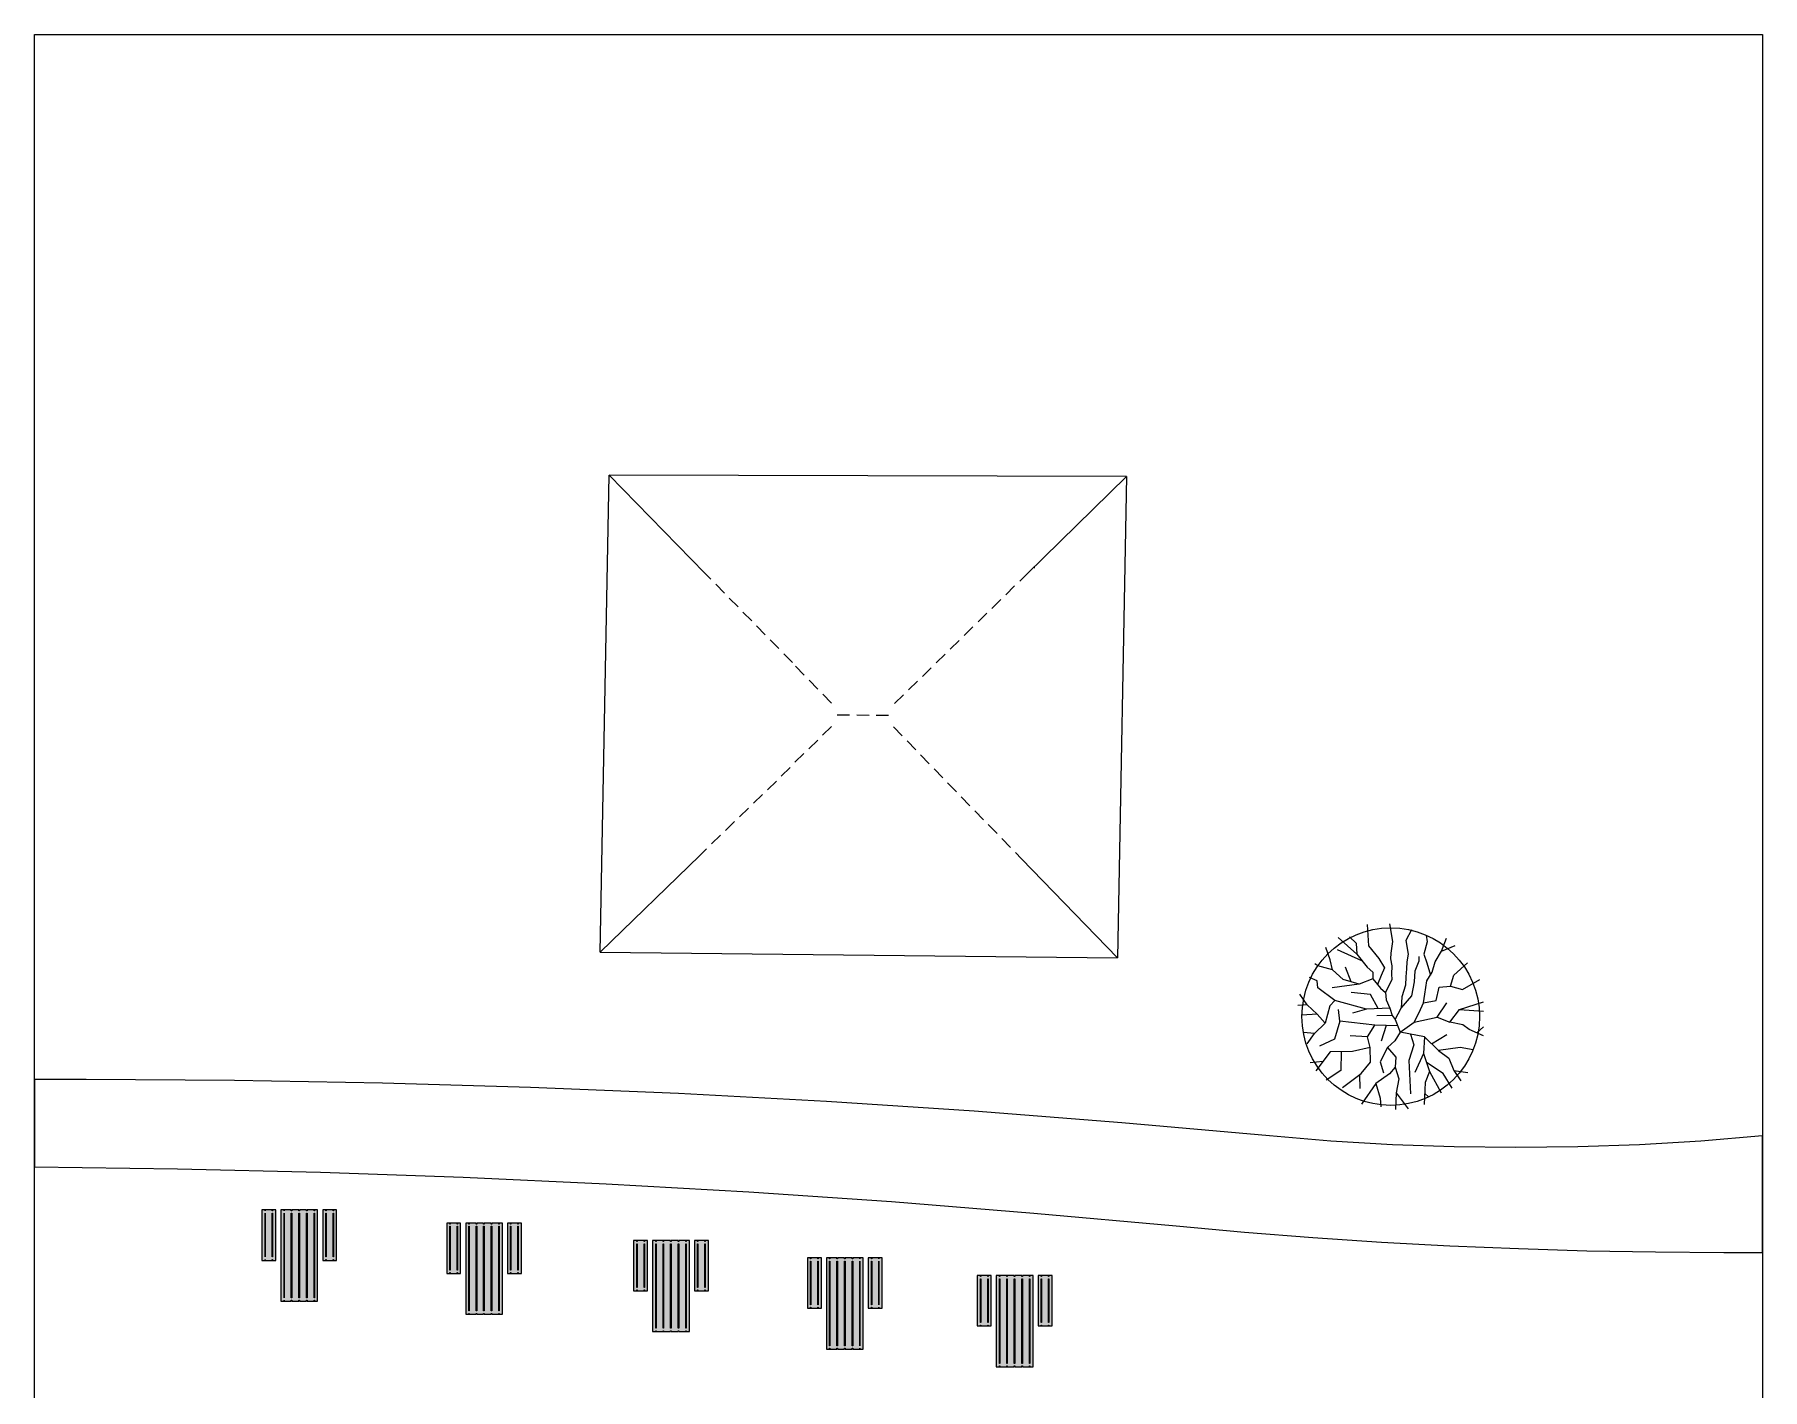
# Model space of a CAD drawing. Header units: millimetres. Extents: x 0 to 673989, y 0 to 383369.
# Drawn here: x 329202 to 342844, y 182240 to 192933 of the extents above; entities that cross this region are included whole.
import ezdxf

# ---------------------------------------------------------------- set-up
doc = ezdxf.new("R2010")
doc.units = ezdxf.units.MM
doc.header["$LTSCALE"] = 500
doc.layers.add('meble', color=5, linetype='Continuous', lineweight=80)
doc.layers.add('teren', color=2, linetype='Continuous')

msp = doc.modelspace()

# ---------------------------------------------------------------- hatches: boundary and pattern name
at = {"layer": 'meble', "lineweight": 25, "true_color": 0xffffff, "transparency": 33554559}
msp.add_hatch(color=7, dxfattribs=at).paths.add_polyline_path([(337095, 188727), (337098, 188725), (337098, 188725), (337098, 188726), (337099, 188726)])
h = msp.add_hatch(color=7, dxfattribs=at)
h.paths.add_polyline_path([(331107, 183656), (331082, 183656), (331082, 183648), (331079, 183648), (331079, 183656), (331024, 183656), (331024, 183648), (331022, 183648), (331022, 183656), (330997, 183656), (330997, 183258), (331022, 183258), (331022, 183266), (331024, 183266), (331024, 183258), (331079, 183258), (331079, 183266), (331082, 183266), (331082, 183258), (331107, 183258)], flags=0)
h.paths.add_polyline_path([(331079, 183630), (331082, 183630), (331082, 183285), (331079, 183285)], flags=0)
h.paths.add_polyline_path([(331022, 183630), (331024, 183630), (331024, 183285), (331022, 183285)], flags=0)
h = msp.add_hatch(color=7, dxfattribs=at)
h.paths.add_polyline_path([(331437, 183656), (331412, 183656), (331412, 183648), (331409, 183648), (331409, 183656), (331354, 183656), (331354, 183648), (331349, 183648), (331349, 183656), (331294, 183656), (331294, 183648), (331289, 183648), (331289, 183656), (331234, 183656), (331234, 183648), (331229, 183648), (331229, 183656), (331174, 183656), (331174, 183648), (331172, 183648), (331172, 183656), (331147, 183656), (331147, 182936), (331172, 182936), (331172, 182943), (331174, 182943), (331174, 182936), (331229, 182936), (331229, 182943), (331234, 182943), (331234, 182936), (331289, 182936), (331289, 182943), (331294, 182943), (331294, 182936), (331349, 182936), (331349, 182943), (331354, 182943), (331354, 182936), (331409, 182936), (331409, 182943), (331412, 182943), (331412, 182936), (331437, 182936)], flags=0)
h.paths.add_polyline_path([(331409, 183630), (331412, 183630), (331412, 182962), (331409, 182962)], flags=0)
h.paths.add_polyline_path([(331349, 183630), (331354, 183630), (331354, 182962), (331349, 182962)], flags=0)
h.paths.add_polyline_path([(331289, 183630), (331294, 183630), (331294, 182962), (331289, 182962)], flags=0)
h.paths.add_polyline_path([(331229, 183630), (331234, 183630), (331234, 182962), (331229, 182962)], flags=0)
h.paths.add_polyline_path([(331172, 183630), (331174, 183630), (331174, 182962), (331172, 182962)], flags=0)
h = msp.add_hatch(color=7, dxfattribs=at)
h.paths.add_polyline_path([(331477, 183656), (331477, 183258), (331502, 183258), (331502, 183266), (331504, 183266), (331504, 183258), (331559, 183258), (331559, 183266), (331562, 183266), (331562, 183258), (331587, 183258), (331587, 183656), (331562, 183656), (331562, 183648), (331559, 183648), (331559, 183656), (331504, 183656), (331504, 183648), (331502, 183648), (331502, 183656)], flags=0)
h.paths.add_polyline_path([(331504, 183630), (331504, 183285), (331502, 183285), (331502, 183630)], flags=0)
h.paths.add_polyline_path([(331562, 183630), (331562, 183285), (331559, 183285), (331559, 183630)], flags=0)
h = msp.add_hatch(color=7, dxfattribs=at)
h.paths.add_polyline_path([(332566, 183553), (332541, 183553), (332541, 183545), (332538, 183545), (332538, 183553), (332483, 183553), (332483, 183545), (332481, 183545), (332481, 183553), (332456, 183553), (332456, 183155), (332481, 183155), (332481, 183163), (332483, 183163), (332483, 183155), (332538, 183155), (332538, 183163), (332541, 183163), (332541, 183155), (332566, 183155)], flags=0)
h.paths.add_polyline_path([(332538, 183527), (332541, 183527), (332541, 183182), (332538, 183182)], flags=0)
h.paths.add_polyline_path([(332481, 183527), (332483, 183527), (332483, 183182), (332481, 183182)], flags=0)
h = msp.add_hatch(color=7, dxfattribs=at)
h.paths.add_polyline_path([(332896, 183553), (332871, 183553), (332871, 183545), (332868, 183545), (332868, 183553), (332813, 183553), (332813, 183545), (332808, 183545), (332808, 183553), (332753, 183553), (332753, 183545), (332748, 183545), (332748, 183553), (332693, 183553), (332693, 183545), (332688, 183545), (332688, 183553), (332633, 183553), (332633, 183545), (332631, 183545), (332631, 183553), (332606, 183553), (332606, 182833), (332631, 182833), (332631, 182840), (332633, 182840), (332633, 182833), (332688, 182833), (332688, 182840), (332693, 182840), (332693, 182833), (332748, 182833), (332748, 182840), (332753, 182840), (332753, 182833), (332808, 182833), (332808, 182840), (332813, 182840), (332813, 182833), (332868, 182833), (332868, 182840), (332871, 182840), (332871, 182833), (332896, 182833)], flags=0)
h.paths.add_polyline_path([(332868, 183527), (332871, 183527), (332871, 182859), (332868, 182859)], flags=0)
h.paths.add_polyline_path([(332808, 183527), (332813, 183527), (332813, 182859), (332808, 182859)], flags=0)
h.paths.add_polyline_path([(332748, 183527), (332753, 183527), (332753, 182859), (332748, 182859)], flags=0)
h.paths.add_polyline_path([(332688, 183527), (332693, 183527), (332693, 182859), (332688, 182859)], flags=0)
h.paths.add_polyline_path([(332631, 183527), (332633, 183527), (332633, 182859), (332631, 182859)], flags=0)
h = msp.add_hatch(color=7, dxfattribs=at)
h.paths.add_polyline_path([(332936, 183553), (332936, 183155), (332961, 183155), (332961, 183163), (332963, 183163), (332963, 183155), (333018, 183155), (333018, 183163), (333021, 183163), (333021, 183155), (333046, 183155), (333046, 183553), (333021, 183553), (333021, 183545), (333018, 183545), (333018, 183553), (332963, 183553), (332963, 183545), (332961, 183545), (332961, 183553)], flags=0)
h.paths.add_polyline_path([(332963, 183527), (332963, 183182), (332961, 183182), (332961, 183527)], flags=0)
h.paths.add_polyline_path([(333021, 183527), (333021, 183182), (333018, 183182), (333018, 183527)], flags=0)
h = msp.add_hatch(color=7, dxfattribs=at)
h.paths.add_polyline_path([(334042, 183416), (334017, 183416), (334017, 183408), (334014, 183408), (334014, 183416), (333959, 183416), (333959, 183408), (333957, 183408), (333957, 183416), (333932, 183416), (333932, 183018), (333957, 183018), (333957, 183026), (333959, 183026), (333959, 183018), (334014, 183018), (334014, 183026), (334017, 183026), (334017, 183018), (334042, 183018)], flags=0)
h.paths.add_polyline_path([(334014, 183389), (334017, 183389), (334017, 183044), (334014, 183044)], flags=0)
h.paths.add_polyline_path([(333957, 183389), (333959, 183389), (333959, 183044), (333957, 183044)], flags=0)
h = msp.add_hatch(color=7, dxfattribs=at)
h.paths.add_polyline_path([(334372, 183416), (334347, 183416), (334347, 183408), (334344, 183408), (334344, 183416), (334289, 183416), (334289, 183408), (334284, 183408), (334284, 183416), (334229, 183416), (334229, 183408), (334224, 183408), (334224, 183416), (334169, 183416), (334169, 183408), (334164, 183408), (334164, 183416), (334109, 183416), (334109, 183408), (334107, 183408), (334107, 183416), (334082, 183416), (334082, 182696), (334107, 182696), (334107, 182703), (334109, 182703), (334109, 182696), (334164, 182696), (334164, 182703), (334169, 182703), (334169, 182696), (334224, 182696), (334224, 182703), (334229, 182703), (334229, 182696), (334284, 182696), (334284, 182703), (334289, 182703), (334289, 182696), (334344, 182696), (334344, 182703), (334347, 182703), (334347, 182696), (334372, 182696)], flags=0)
h.paths.add_polyline_path([(334344, 183389), (334347, 183389), (334347, 182722), (334344, 182722)], flags=0)
h.paths.add_polyline_path([(334284, 183389), (334289, 183389), (334289, 182722), (334284, 182722)], flags=0)
h.paths.add_polyline_path([(334224, 183389), (334229, 183389), (334229, 182722), (334224, 182722)], flags=0)
h.paths.add_polyline_path([(334164, 183389), (334169, 183389), (334169, 182722), (334164, 182722)], flags=0)
h.paths.add_polyline_path([(334107, 183389), (334109, 183389), (334109, 182722), (334107, 182722)], flags=0)
h = msp.add_hatch(color=7, dxfattribs=at)
h.paths.add_polyline_path([(334412, 183416), (334412, 183018), (334437, 183018), (334437, 183026), (334439, 183026), (334439, 183018), (334494, 183018), (334494, 183026), (334497, 183026), (334497, 183018), (334522, 183018), (334522, 183416), (334497, 183416), (334497, 183408), (334494, 183408), (334494, 183416), (334439, 183416), (334439, 183408), (334437, 183408), (334437, 183416)], flags=0)
h.paths.add_polyline_path([(334439, 183389), (334439, 183044), (334437, 183044), (334437, 183389)], flags=0)
h.paths.add_polyline_path([(334497, 183389), (334497, 183044), (334494, 183044), (334494, 183389)], flags=0)
h = msp.add_hatch(color=7, dxfattribs=at)
h.paths.add_polyline_path([(335414, 183278), (335389, 183278), (335389, 183271), (335387, 183271), (335387, 183278), (335332, 183278), (335332, 183271), (335329, 183271), (335329, 183278), (335304, 183278), (335304, 182881), (335329, 182881), (335329, 182888), (335332, 182888), (335332, 182881), (335387, 182881), (335387, 182888), (335389, 182888), (335389, 182881), (335414, 182881)], flags=0)
h.paths.add_polyline_path([(335387, 183252), (335389, 183252), (335389, 182907), (335387, 182907)], flags=0)
h.paths.add_polyline_path([(335329, 183252), (335332, 183252), (335332, 182907), (335329, 182907)], flags=0)
h = msp.add_hatch(color=7, dxfattribs=at)
h.paths.add_polyline_path([(335744, 183278), (335719, 183278), (335719, 183271), (335717, 183271), (335717, 183278), (335662, 183278), (335662, 183271), (335657, 183271), (335657, 183278), (335602, 183278), (335602, 183271), (335597, 183271), (335597, 183278), (335542, 183278), (335542, 183271), (335537, 183271), (335537, 183278), (335482, 183278), (335482, 183271), (335479, 183271), (335479, 183278), (335454, 183278), (335454, 182558), (335479, 182558), (335479, 182566), (335482, 182566), (335482, 182558), (335537, 182558), (335537, 182566), (335542, 182566), (335542, 182558), (335597, 182558), (335597, 182566), (335602, 182566), (335602, 182558), (335657, 182558), (335657, 182566), (335662, 182566), (335662, 182558), (335717, 182558), (335717, 182566), (335719, 182566), (335719, 182558), (335744, 182558)], flags=0)
h.paths.add_polyline_path([(335717, 183252), (335719, 183252), (335719, 182585), (335717, 182585)], flags=0)
h.paths.add_polyline_path([(335657, 183252), (335662, 183252), (335662, 182585), (335657, 182585)], flags=0)
h.paths.add_polyline_path([(335597, 183252), (335602, 183252), (335602, 182585), (335597, 182585)], flags=0)
h.paths.add_polyline_path([(335537, 183252), (335542, 183252), (335542, 182585), (335537, 182585)], flags=0)
h.paths.add_polyline_path([(335479, 183252), (335482, 183252), (335482, 182585), (335479, 182585)], flags=0)
h = msp.add_hatch(color=7, dxfattribs=at)
h.paths.add_polyline_path([(335784, 183278), (335784, 182881), (335809, 182881), (335809, 182888), (335812, 182888), (335812, 182881), (335867, 182881), (335867, 182888), (335869, 182888), (335869, 182881), (335894, 182881), (335894, 183278), (335869, 183278), (335869, 183271), (335867, 183271), (335867, 183278), (335812, 183278), (335812, 183271), (335809, 183271), (335809, 183278)], flags=0)
h.paths.add_polyline_path([(335812, 183252), (335812, 182907), (335809, 182907), (335809, 183252)], flags=0)
h.paths.add_polyline_path([(335869, 183252), (335869, 182907), (335867, 182907), (335867, 183252)], flags=0)
h = msp.add_hatch(color=7, dxfattribs=at)
h.paths.add_polyline_path([(336755, 183138), (336730, 183138), (336730, 183131), (336727, 183131), (336727, 183138), (336672, 183138), (336672, 183131), (336670, 183131), (336670, 183138), (336645, 183138), (336645, 182741), (336670, 182741), (336670, 182748), (336672, 182748), (336672, 182741), (336727, 182741), (336727, 182748), (336730, 182748), (336730, 182741), (336755, 182741)], flags=0)
h.paths.add_polyline_path([(336727, 183112), (336730, 183112), (336730, 182767), (336727, 182767)], flags=0)
h.paths.add_polyline_path([(336670, 183112), (336672, 183112), (336672, 182767), (336670, 182767)], flags=0)
h = msp.add_hatch(color=7, dxfattribs=at)
h.paths.add_polyline_path([(337085, 183138), (337060, 183138), (337060, 183131), (337057, 183131), (337057, 183138), (337002, 183138), (337002, 183131), (336997, 183131), (336997, 183138), (336942, 183138), (336942, 183131), (336937, 183131), (336937, 183138), (336882, 183138), (336882, 183131), (336877, 183131), (336877, 183138), (336822, 183138), (336822, 183131), (336820, 183131), (336820, 183138), (336795, 183138), (336795, 182418), (336820, 182418), (336820, 182426), (336822, 182426), (336822, 182418), (336877, 182418), (336877, 182426), (336882, 182426), (336882, 182418), (336937, 182418), (336937, 182426), (336942, 182426), (336942, 182418), (336997, 182418), (336997, 182426), (337002, 182426), (337002, 182418), (337057, 182418), (337057, 182426), (337060, 182426), (337060, 182418), (337085, 182418)], flags=0)
h.paths.add_polyline_path([(337057, 183112), (337060, 183112), (337060, 182445), (337057, 182445)], flags=0)
h.paths.add_polyline_path([(336997, 183112), (337002, 183112), (337002, 182445), (336997, 182445)], flags=0)
h.paths.add_polyline_path([(336937, 183112), (336942, 183112), (336942, 182445), (336937, 182445)], flags=0)
h.paths.add_polyline_path([(336877, 183112), (336882, 183112), (336882, 182445), (336877, 182445)], flags=0)
h.paths.add_polyline_path([(336820, 183112), (336822, 183112), (336822, 182445), (336820, 182445)], flags=0)
h = msp.add_hatch(color=7, dxfattribs=at)
h.paths.add_polyline_path([(337125, 183138), (337125, 182741), (337150, 182741), (337150, 182748), (337152, 182748), (337152, 182741), (337207, 182741), (337207, 182748), (337210, 182748), (337210, 182741), (337235, 182741), (337235, 183138), (337210, 183138), (337210, 183131), (337207, 183131), (337207, 183138), (337152, 183138), (337152, 183131), (337150, 183131), (337150, 183138)], flags=0)
h.paths.add_polyline_path([(337152, 183112), (337152, 182767), (337150, 182767), (337150, 183112)], flags=0)
h.paths.add_polyline_path([(337210, 183112), (337210, 182767), (337207, 182767), (337207, 183112)], flags=0)

# ---------------------------------------------------------------- linework, layer by layer
at = {"layer": 'meble', "lineweight": 9}
for points in [[(333669, 185692), (333738, 189455)], [(336980, 188619), (337037, 188675), (337822, 189444), (333738, 189455), (334495, 188681), (334541, 188634)], [(337822, 189444), (337752, 185646)], [(337095, 188727), (337099, 188726)], [(334649, 188524), (334580, 188595)], [(336870, 188512), (336940, 188581)], [(334756, 188415), (334687, 188485)], [(336760, 188404), (336831, 188473)], [(334864, 188305), (334795, 188375)], [(334971, 188195), (334902, 188266)], [(336541, 188189), (336611, 188258)], [(336651, 188297), (336721, 188366)], [(335078, 188086), (335009, 188156)], [(336431, 188082), (336501, 188151)], [(335186, 187976), (335117, 188046)], [(336321, 187975), (336392, 188043)], [(335279, 187876), (335210, 187947)], [(336212, 187867), (336282, 187936)], [(335387, 187767), (335318, 187837)], [(335494, 187657), (335425, 187727)], [(335992, 187652), (336063, 187721)], [(336102, 187760), (336172, 187829)], [(335495, 187472), (335424, 187403)], [(335637, 187561), (335539, 187561)], [(335791, 187559), (335693, 187560)], [(335944, 187558), (335846, 187559)], [(336052, 187397), (335984, 187468)], [(335385, 187365), (335314, 187296)], [(336159, 187287), (336091, 187358)], [(335275, 187258), (335204, 187190)], [(336266, 187177), (336197, 187248)], [(335059, 187041), (334988, 186973)], [(335169, 187148), (335098, 187080)], [(336373, 187067), (336304, 187137)], [(336480, 186957), (336411, 187027)], [(334949, 186935), (334878, 186866)], [(336587, 186846), (336518, 186917)], [(334838, 186828), (334768, 186759)], [(336694, 186736), (336625, 186807)], [(336664, 186786), (336664, 186786)], [(334618, 186614), (334547, 186545)], [(334728, 186721), (334658, 186652)], [(336801, 186626), (336732, 186697)], [(334508, 186507), (334454, 186454), (333669, 185692), (337752, 185646), (336995, 186426), (336946, 186476)], [(336908, 186516), (336839, 186587)], [(339641, 185675), (339494, 185807)], [(339584, 185812), (339637, 185763), (339641, 185675), (339722, 185571), (339768, 185533), (339768, 185479), (339829, 185406), (339868, 185372), (339872, 185314), (339902, 185249), (339921, 185192), (339945, 185160), (339991, 185249), (340075, 185345), (340098, 185456), (340102, 185544), (340133, 185621), (340133, 185656)], [(339723, 185909), (339733, 185740), (339814, 185641), (339860, 185567), (339833, 185506), (339805, 185435)], [(339900, 185915), (339922, 185775), (339910, 185683), (339906, 185637), (339918, 185583), (339914, 185518), (339918, 185475), (339868, 185372)], [(340074, 185867), (340029, 185783), (340048, 185675), (340037, 185614), (340033, 185560), (340029, 185495), (340025, 185429), (339998, 185337), (339991, 185249)], [(340188, 185826), (340198, 185771), (340171, 185675), (340194, 185606), (340222, 185509)], [(340310, 185698), (340350, 185801)], [(339450, 185552), (339431, 185629), (339398, 185727)], [(339681, 185623), (339488, 185710)], [(339945, 185160), (339983, 185060), (340094, 185137), (340133, 185214), (340167, 185291), (340179, 185360), (340194, 185464), (340237, 185533), (340260, 185614), (340310, 185698), (340419, 185744)], [(339768, 185479), (339661, 185437), (339534, 185475), (339450, 185552), (339334, 185583), (339310, 185599)], [(339598, 185456), (339553, 185571)], [(340380, 185422), (340406, 185510), (340516, 185607)], [(339719, 185241), (339467, 185310), (339334, 185410), (339327, 185464), (339269, 185490)], [(339661, 185437), (339446, 185410)], [(340167, 185291), (340268, 185310), (340291, 185414), (340380, 185422), (340476, 185395), (340613, 185476)], [(339392, 185130), (339327, 185202), (339250, 185275), (339176, 185269)], [(339250, 185275), (339192, 185360)], [(339467, 185310), (339427, 185268), (339392, 185130), (339308, 185049)], [(339811, 185245), (339749, 185356), (339596, 185372)], [(339902, 185249), (339719, 185241), (339607, 185210)], [(340276, 185179), (340353, 185291)], [(340453, 185237), (340642, 185298)], [(339327, 185202), (339207, 185194)], [(339746, 184937), (339726, 185022), (339784, 185114), (339507, 185145), (339465, 185003), (339346, 184949)], [(339507, 185145), (339496, 185237)], [(339964, 185110), (339784, 185114)], [(339921, 185192), (339799, 185187)], [(339874, 185112), (339834, 184987)], [(340094, 185137), (340276, 185179), (340376, 185137)], [(340642, 185031), (340529, 185080), (340479, 185118), (340376, 185137), (340453, 185237), (340642, 185224)], [(339250, 184968), (339308, 185049), (339220, 185056)], [(339726, 185022), (339588, 185030)], [(340561, 184919), (340456, 184937), (340287, 184914), (340176, 185022), (339983, 185060), (339942, 184991), (339884, 184937), (339949, 184861), (339945, 184784), (339899, 184730), (339792, 184653), (339826, 184538), (339832, 184471)], [(340066, 185044), (340091, 184960), (340053, 184837), (340065, 184572)], [(340176, 185022), (340168, 184891), (340214, 184749), (340180, 184661), (340173, 184488)], [(340232, 184968), (340353, 185041)], [(340590, 185053), (340642, 185102)], [(339527, 184622), (339676, 184734), (339749, 184822), (339746, 184937), (339607, 184907), (339431, 184903), (339319, 184755)], [(339519, 184905), (339515, 184757), (339400, 184680)], [(339884, 184937), (339826, 184826), (339853, 184738)], [(340168, 184891), (340099, 184741)], [(340287, 184914), (340368, 184853), (340406, 184757), (340462, 184675)], [(339373, 184827), (339273, 184818)], [(339662, 184723), (339665, 184615)], [(339945, 184784), (339972, 184691), (339953, 184580), (340046, 184454)], [(340393, 184618), (340322, 184734), (340191, 184820)], [(340214, 184749), (340306, 184581)], [(340406, 184757), (340518, 184741)], [(339792, 184653), (339677, 184490)], [(339953, 184580), (339946, 184449)], [(340178, 184575), (340206, 184549)]]:
    msp.add_lwpolyline(points, dxfattribs=at)
at = {"layer": 'meble', "color": 8, "lineweight": 9, "true_color": 0x7e7e7e}
for points in [[(331107, 183656), (331082, 183656), (331082, 183648), (331079, 183648), (331079, 183656), (331024, 183656), (331024, 183648), (331022, 183648), (331022, 183656), (330997, 183656), (330997, 183258), (331022, 183258), (331022, 183266), (331024, 183266), (331024, 183258), (331079, 183258), (331079, 183266), (331082, 183266), (331082, 183258), (331107, 183258)], [(331022, 183630), (331024, 183630), (331024, 183285), (331022, 183285)], [(331079, 183630), (331082, 183630), (331082, 183285), (331079, 183285)], [(331437, 183656), (331412, 183656), (331412, 183648), (331409, 183648), (331409, 183656), (331354, 183656), (331354, 183648), (331349, 183648), (331349, 183656), (331294, 183656), (331294, 183648), (331289, 183648), (331289, 183656), (331234, 183656), (331234, 183648), (331229, 183648), (331229, 183656), (331174, 183656), (331174, 183648), (331172, 183648), (331172, 183656), (331147, 183656), (331147, 182936), (331172, 182936), (331172, 182943), (331174, 182943), (331174, 182936), (331229, 182936), (331229, 182943), (331234, 182943), (331234, 182936), (331289, 182936), (331289, 182943), (331294, 182943), (331294, 182936), (331349, 182936), (331349, 182943), (331354, 182943), (331354, 182936), (331409, 182936), (331409, 182943), (331412, 182943), (331412, 182936), (331437, 182936)], [(331172, 183630), (331174, 183630), (331174, 182962), (331172, 182962)], [(331229, 183630), (331234, 183630), (331234, 182962), (331229, 182962)], [(331289, 183630), (331294, 183630), (331294, 182962), (331289, 182962)], [(331349, 183630), (331354, 183630), (331354, 182962), (331349, 182962)], [(331409, 183630), (331412, 183630), (331412, 182962), (331409, 182962)], [(331477, 183656), (331477, 183258), (331502, 183258), (331502, 183266), (331504, 183266), (331504, 183258), (331559, 183258), (331559, 183266), (331562, 183266), (331562, 183258), (331587, 183258), (331587, 183656), (331562, 183656), (331562, 183648), (331559, 183648), (331559, 183656), (331504, 183656), (331504, 183648), (331502, 183648), (331502, 183656)], [(331504, 183630), (331504, 183285), (331502, 183285), (331502, 183630)], [(331562, 183630), (331562, 183285), (331559, 183285), (331559, 183630)], [(332566, 183553), (332541, 183553), (332541, 183545), (332538, 183545), (332538, 183553), (332483, 183553), (332483, 183545), (332481, 183545), (332481, 183553), (332456, 183553), (332456, 183155), (332481, 183155), (332481, 183163), (332483, 183163), (332483, 183155), (332538, 183155), (332538, 183163), (332541, 183163), (332541, 183155), (332566, 183155)], [(332481, 183527), (332483, 183527), (332483, 183182), (332481, 183182)], [(332538, 183527), (332541, 183527), (332541, 183182), (332538, 183182)], [(332896, 183553), (332871, 183553), (332871, 183545), (332868, 183545), (332868, 183553), (332813, 183553), (332813, 183545), (332808, 183545), (332808, 183553), (332753, 183553), (332753, 183545), (332748, 183545), (332748, 183553), (332693, 183553), (332693, 183545), (332688, 183545), (332688, 183553), (332633, 183553), (332633, 183545), (332631, 183545), (332631, 183553), (332606, 183553), (332606, 182833), (332631, 182833), (332631, 182840), (332633, 182840), (332633, 182833), (332688, 182833), (332688, 182840), (332693, 182840), (332693, 182833), (332748, 182833), (332748, 182840), (332753, 182840), (332753, 182833), (332808, 182833), (332808, 182840), (332813, 182840), (332813, 182833), (332868, 182833), (332868, 182840), (332871, 182840), (332871, 182833), (332896, 182833)], [(332631, 183527), (332633, 183527), (332633, 182859), (332631, 182859)], [(332688, 183527), (332693, 183527), (332693, 182859), (332688, 182859)], [(332748, 183527), (332753, 183527), (332753, 182859), (332748, 182859)], [(332808, 183527), (332813, 183527), (332813, 182859), (332808, 182859)], [(332868, 183527), (332871, 183527), (332871, 182859), (332868, 182859)], [(332936, 183553), (332936, 183155), (332961, 183155), (332961, 183163), (332963, 183163), (332963, 183155), (333018, 183155), (333018, 183163), (333021, 183163), (333021, 183155), (333046, 183155), (333046, 183553), (333021, 183553), (333021, 183545), (333018, 183545), (333018, 183553), (332963, 183553), (332963, 183545), (332961, 183545), (332961, 183553)], [(332963, 183527), (332963, 183182), (332961, 183182), (332961, 183527)], [(333021, 183527), (333021, 183182), (333018, 183182), (333018, 183527)], [(334042, 183416), (334017, 183416), (334017, 183408), (334014, 183408), (334014, 183416), (333959, 183416), (333959, 183408), (333957, 183408), (333957, 183416), (333932, 183416), (333932, 183018), (333957, 183018), (333957, 183026), (333959, 183026), (333959, 183018), (334014, 183018), (334014, 183026), (334017, 183026), (334017, 183018), (334042, 183018)], [(333957, 183389), (333959, 183389), (333959, 183044), (333957, 183044)], [(334014, 183389), (334017, 183389), (334017, 183044), (334014, 183044)], [(334372, 183416), (334347, 183416), (334347, 183408), (334344, 183408), (334344, 183416), (334289, 183416), (334289, 183408), (334284, 183408), (334284, 183416), (334229, 183416), (334229, 183408), (334224, 183408), (334224, 183416), (334169, 183416), (334169, 183408), (334164, 183408), (334164, 183416), (334109, 183416), (334109, 183408), (334107, 183408), (334107, 183416), (334082, 183416), (334082, 182696), (334107, 182696), (334107, 182703), (334109, 182703), (334109, 182696), (334164, 182696), (334164, 182703), (334169, 182703), (334169, 182696), (334224, 182696), (334224, 182703), (334229, 182703), (334229, 182696), (334284, 182696), (334284, 182703), (334289, 182703), (334289, 182696), (334344, 182696), (334344, 182703), (334347, 182703), (334347, 182696), (334372, 182696)], [(334107, 183389), (334109, 183389), (334109, 182722), (334107, 182722)], [(334164, 183389), (334169, 183389), (334169, 182722), (334164, 182722)], [(334224, 183389), (334229, 183389), (334229, 182722), (334224, 182722)], [(334284, 183389), (334289, 183389), (334289, 182722), (334284, 182722)], [(334344, 183389), (334347, 183389), (334347, 182722), (334344, 182722)], [(334412, 183416), (334412, 183018), (334437, 183018), (334437, 183026), (334439, 183026), (334439, 183018), (334494, 183018), (334494, 183026), (334497, 183026), (334497, 183018), (334522, 183018), (334522, 183416), (334497, 183416), (334497, 183408), (334494, 183408), (334494, 183416), (334439, 183416), (334439, 183408), (334437, 183408), (334437, 183416)], [(334439, 183389), (334439, 183044), (334437, 183044), (334437, 183389)], [(334497, 183389), (334497, 183044), (334494, 183044), (334494, 183389)], [(335414, 183278), (335389, 183278), (335389, 183271), (335387, 183271), (335387, 183278), (335332, 183278), (335332, 183271), (335329, 183271), (335329, 183278), (335304, 183278), (335304, 182881), (335329, 182881), (335329, 182888), (335332, 182888), (335332, 182881), (335387, 182881), (335387, 182888), (335389, 182888), (335389, 182881), (335414, 182881)], [(335329, 183252), (335332, 183252), (335332, 182907), (335329, 182907)], [(335387, 183252), (335389, 183252), (335389, 182907), (335387, 182907)], [(335744, 183278), (335719, 183278), (335719, 183271), (335717, 183271), (335717, 183278), (335662, 183278), (335662, 183271), (335657, 183271), (335657, 183278), (335602, 183278), (335602, 183271), (335597, 183271), (335597, 183278), (335542, 183278), (335542, 183271), (335537, 183271), (335537, 183278), (335482, 183278), (335482, 183271), (335479, 183271), (335479, 183278), (335454, 183278), (335454, 182558), (335479, 182558), (335479, 182566), (335482, 182566), (335482, 182558), (335537, 182558), (335537, 182566), (335542, 182566), (335542, 182558), (335597, 182558), (335597, 182566), (335602, 182566), (335602, 182558), (335657, 182558), (335657, 182566), (335662, 182566), (335662, 182558), (335717, 182558), (335717, 182566), (335719, 182566), (335719, 182558), (335744, 182558)], [(335479, 183252), (335482, 183252), (335482, 182585), (335479, 182585)], [(335537, 183252), (335542, 183252), (335542, 182585), (335537, 182585)], [(335597, 183252), (335602, 183252), (335602, 182585), (335597, 182585)], [(335657, 183252), (335662, 183252), (335662, 182585), (335657, 182585)], [(335717, 183252), (335719, 183252), (335719, 182585), (335717, 182585)], [(335784, 183278), (335784, 182881), (335809, 182881), (335809, 182888), (335812, 182888), (335812, 182881), (335867, 182881), (335867, 182888), (335869, 182888), (335869, 182881), (335894, 182881), (335894, 183278), (335869, 183278), (335869, 183271), (335867, 183271), (335867, 183278), (335812, 183278), (335812, 183271), (335809, 183271), (335809, 183278)], [(335812, 183252), (335812, 182907), (335809, 182907), (335809, 183252)], [(335869, 183252), (335869, 182907), (335867, 182907), (335867, 183252)], [(336755, 183138), (336730, 183138), (336730, 183131), (336727, 183131), (336727, 183138), (336672, 183138), (336672, 183131), (336670, 183131), (336670, 183138), (336645, 183138), (336645, 182741), (336670, 182741), (336670, 182748), (336672, 182748), (336672, 182741), (336727, 182741), (336727, 182748), (336730, 182748), (336730, 182741), (336755, 182741)], [(336670, 183112), (336672, 183112), (336672, 182767), (336670, 182767)], [(336727, 183112), (336730, 183112), (336730, 182767), (336727, 182767)], [(337085, 183138), (337060, 183138), (337060, 183131), (337057, 183131), (337057, 183138), (337002, 183138), (337002, 183131), (336997, 183131), (336997, 183138), (336942, 183138), (336942, 183131), (336937, 183131), (336937, 183138), (336882, 183138), (336882, 183131), (336877, 183131), (336877, 183138), (336822, 183138), (336822, 183131), (336820, 183131), (336820, 183138), (336795, 183138), (336795, 182418), (336820, 182418), (336820, 182426), (336822, 182426), (336822, 182418), (336877, 182418), (336877, 182426), (336882, 182426), (336882, 182418), (336937, 182418), (336937, 182426), (336942, 182426), (336942, 182418), (336997, 182418), (336997, 182426), (337002, 182426), (337002, 182418), (337057, 182418), (337057, 182426), (337060, 182426), (337060, 182418), (337085, 182418)], [(336820, 183112), (336822, 183112), (336822, 182445), (336820, 182445)], [(336877, 183112), (336882, 183112), (336882, 182445), (336877, 182445)], [(336937, 183112), (336942, 183112), (336942, 182445), (336937, 182445)], [(336997, 183112), (337002, 183112), (337002, 182445), (336997, 182445)], [(337057, 183112), (337060, 183112), (337060, 182445), (337057, 182445)], [(337125, 183138), (337125, 182741), (337150, 182741), (337150, 182748), (337152, 182748), (337152, 182741), (337207, 182741), (337207, 182748), (337210, 182748), (337210, 182741), (337235, 182741), (337235, 183138), (337210, 183138), (337210, 183131), (337207, 183131), (337207, 183138), (337152, 183138), (337152, 183131), (337150, 183131), (337150, 183138)], [(337152, 183112), (337152, 182767), (337150, 182767), (337150, 183112)], [(337210, 183112), (337210, 182767), (337207, 182767), (337207, 183112)]]:
    msp.add_lwpolyline(points, close=True, dxfattribs=at)
at = {"layer": 'meble', "lineweight": 0}
msp.add_circle((339909, 185182), 701, dxfattribs=at)
at = {"layer": 'meble', "color": 7, "lineweight": 0, "true_color": 0xffffff, "transparency": 33554559}
for points in [[(337095, 188727), (337097, 188727), (337096, 188727)], [(337098, 188726), (337097, 188727), (337097, 188727), (337096, 188727)], [(337098, 188726), (337098, 188726), (337097, 188727), (337098, 188726)]]:
    msp.add_solid(points, dxfattribs=at)
at = {"layer": 'teren', "lineweight": 15}
msp.add_lwpolyline([(329202, 192933), (342844, 192933), (342844, 175059), (329202, 175059)], close=True, dxfattribs=at)
at = {"layer": 'teren', "lineweight": 9}
msp.add_lwpolyline([(329202, 184686), (329202, 183996), (330331, 183981), (331459, 183955), (332587, 183915), (333714, 183863), (334841, 183799), (335967, 183722), (337092, 183632), (338216, 183530), (338755, 183481), (339295, 183439), (339835, 183403), (340376, 183374), (340917, 183351), (341458, 183334), (341999, 183325), (342540, 183321), (342844, 183321), (342844, 184241), (342358, 184200), (341872, 184171), (341385, 184154), (340898, 184148), (340411, 184154), (339924, 184171), (339437, 184200), (338952, 184241), (337787, 184345), (336621, 184435), (335454, 184512), (334286, 184574), (333118, 184623), (331949, 184658), (330780, 184679), (329611, 184686)], close=True, dxfattribs=at)

doc.saveas('drawing.dxf')
